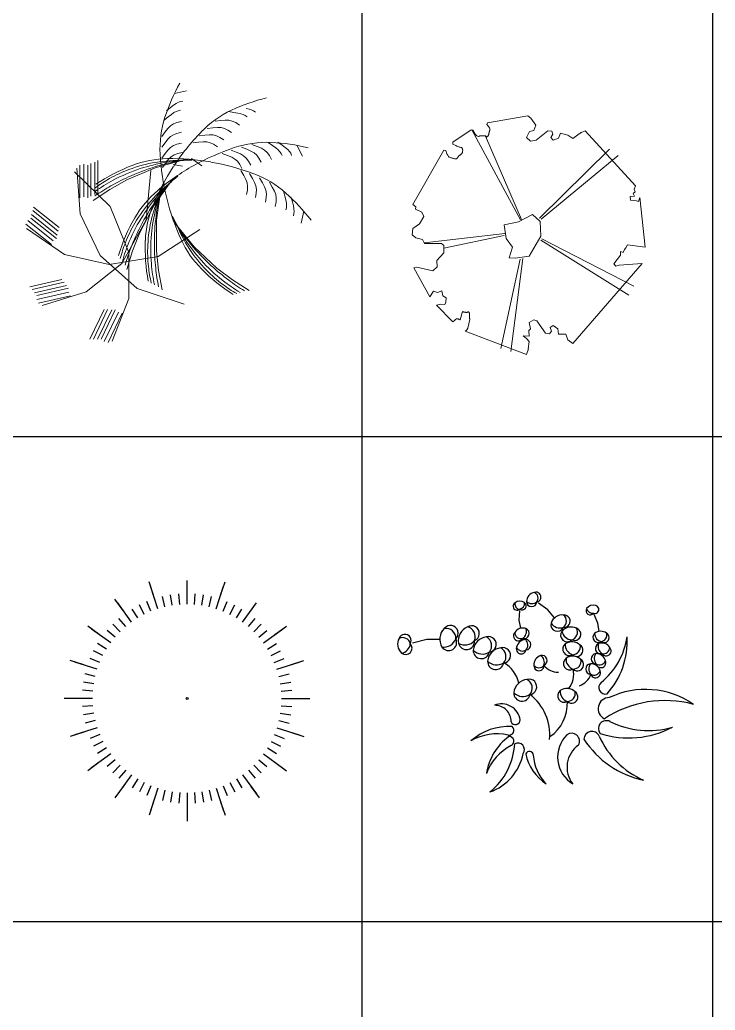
# Model space of a CAD drawing. Header units: inches. Extents: x 7658 to 73799, y 48 to 40262.
# Drawn here: x 36501 to 40653, y 19399 to 25311 of the extents above; entities that cross this region are included whole.
import ezdxf

# ---------------------------------------------------------------- set-up
doc = ezdxf.new("R2010")
doc.units = ezdxf.units.IN
doc.layers.add('www.cad-blocks.net', color=7, linetype='Continuous')

# ---------------------------------------------------------------- blocks, each defined once
blk = doc.blocks.new('A$C516926BB')
for p, q in [((27.1553, 38.5194), (27.1553, 0)), ((29.249, 38.5194), (29.249, 0)), ((0, 22.1292), (62.4121, 22.1292)), ((0, 19.2339), (62.4121, 19.2339))]:
    blk.add_line(p, q)
blk = doc.blocks.new('A$C7B734D17')
at = {"color": 0, "lineweight": 0}
for p, q in [((0.6914, 1.4244), (0.4502, 1.3832)), ((0.7088, 1.4092), (0.6914, 1.4244)), ((0.4502, 1.3832), (0.4473, 1.3718)), ((0.4473, 1.3718), (0.4586, 1.3589)), ((0.7386, 1.3688), (0.7088, 1.4092)), ((0.7271, 1.3366), (0.7386, 1.3688)), ((0.353, 1.3399), (0.2431, 1.2668)), ((0.3622, 1.3376), (0.353, 1.3399)), ((0.6473, 0.8027), (0.3563, 1.3407)), ((0.3773, 1.3152), (0.3622, 1.3376)), ((0.3827, 1.3085), (0.3773, 1.3152)), ((0.3873, 1.3042), (0.3827, 1.3085)), ((0.3912, 1.3018), (0.3873, 1.3042)), ((0.3944, 1.3009), (0.3912, 1.3018)), ((0.3973, 1.3011), (0.3944, 1.3009)), ((0.3999, 1.3019), (0.3973, 1.3011)), ((0.4024, 1.3029), (0.3999, 1.3019)), ((0.4049, 1.3038), (0.4024, 1.3029)), ((0.4074, 1.3044), (0.4049, 1.3038)), ((0.4099, 1.3049), (0.4074, 1.3044)), ((0.4124, 1.3052), (0.4099, 1.3049)), ((0.4148, 1.3054), (0.4124, 1.3052)), ((0.4173, 1.3055), (0.4148, 1.3054)), ((0.4198, 1.3055), (0.4173, 1.3055)), ((0.4222, 1.3056), (0.4198, 1.3055)), ((0.4245, 1.3056), (0.4222, 1.3056)), ((0.4268, 1.3055), (0.4245, 1.3056)), ((0.4291, 1.3055), (0.4268, 1.3055)), ((0.4313, 1.3054), (0.4291, 1.3055)), ((0.4333, 1.3052), (0.4313, 1.3054)), ((0.4353, 1.3049), (0.4333, 1.3052)), ((0.4371, 1.3045), (0.4353, 1.3049)), ((0.4387, 1.3039), (0.4371, 1.3045)), ((0.4403, 1.3032), (0.4387, 1.3039)), ((0.654, 0.8044), (0.4395, 1.3036)), ((0.4417, 1.3024), (0.4403, 1.3032)), ((0.4429, 1.3016), (0.4417, 1.3024)), ((0.4441, 1.3008), (0.4429, 1.3016)), ((0.4453, 1.3001), (0.4441, 1.3008)), ((0.452, 1.3013), (0.4508, 1.3003)), ((0.4531, 1.3025), (0.452, 1.3013)), ((0.4542, 1.3041), (0.4531, 1.3025)), ((0.4552, 1.3058), (0.4542, 1.3041)), ((0.4562, 1.3078), (0.4552, 1.3058)), ((0.457, 1.3099), (0.4562, 1.3078)), ((0.4577, 1.3122), (0.457, 1.3099)), ((0.4584, 1.3147), (0.4577, 1.3122)), ((0.4589, 1.3171), (0.4584, 1.3147)), ((0.4586, 1.3589), (0.4613, 1.3553)), ((0.4594, 1.3196), (0.4589, 1.3171)), ((0.4599, 1.3221), (0.4594, 1.3196)), ((0.4603, 1.3244), (0.4599, 1.3221)), ((0.4607, 1.3266), (0.4603, 1.3244)), ((0.4612, 1.3286), (0.4607, 1.3266)), ((0.4617, 1.3305), (0.4612, 1.3286)), ((0.4613, 1.3553), (0.4631, 1.3521)), ((0.4622, 1.3321), (0.4617, 1.3305)), ((0.4627, 1.3336), (0.4622, 1.3321)), ((0.4632, 1.335), (0.4627, 1.3336)), ((0.4631, 1.3521), (0.4643, 1.3493)), ((0.4637, 1.3363), (0.4632, 1.335)), ((0.4642, 1.3377), (0.4637, 1.3363)), ((0.4646, 1.3392), (0.4642, 1.3377)), ((0.4643, 1.3493), (0.465, 1.3468)), ((0.465, 1.3408), (0.4646, 1.3392)), ((0.465, 1.3468), (0.4653, 1.3445)), ((0.4652, 1.3425), (0.465, 1.3408)), ((0.4653, 1.3445), (0.4652, 1.3425)), ((0.6828, 1.2956), (0.7011, 1.3303)), ((0.7011, 1.3303), (0.7271, 1.3366)), ((0.8105, 1.3337), (0.7403, 1.2782)), ((0.8348, 1.3322), (0.8105, 1.3337)), ((0.8282, 1.2948), (0.8409, 1.3144)), ((0.8409, 1.3144), (0.8348, 1.3322)), ((0.8873, 1.3201), (0.8743, 1.2903)), ((0.9297, 1.3083), (0.8873, 1.3201)), ((0.9601, 1.2889), (0.9297, 1.3083)), ((1.0118, 1.3262), (0.9601, 1.2889)), ((1.0344, 1.3338), (1.0083, 1.3217)), ((1.0083, 1.3217), (1.0118, 1.3262)), ((1.3333, 1.0065), (1.0344, 1.3338)), ((0.2431, 1.2668), (0.2443, 1.255)), ((0.2443, 1.255), (0.261, 1.2465)), ((0.261, 1.2465), (0.2679, 1.2434)), ((0.2679, 1.2434), (0.274, 1.241)), ((0.4464, 1.2996), (0.4453, 1.3001)), ((0.4474, 1.2993), (0.4464, 1.2996)), ((0.4485, 1.2993), (0.4474, 1.2993)), ((0.4497, 1.2996), (0.4485, 1.2993)), ((0.4508, 1.3003), (0.4497, 1.2996)), ((0.7064, 1.2737), (0.6828, 1.2956)), ((0.7403, 1.2782), (0.7064, 1.2737)), ((0.843, 1.2791), (0.8282, 1.2948)), ((0.8743, 1.2903), (0.843, 1.2791)), ((0.1897, 1.2189), (0.0038, 0.8954)), ((0.2013, 1.2164), (0.1897, 1.2189)), ((0.2085, 1.1976), (0.2013, 1.2164)), ((0.2133, 1.1884), (0.2085, 1.1976)), ((0.2179, 1.1818), (0.2133, 1.1884)), ((0.274, 1.241), (0.2794, 1.2392)), ((0.2794, 1.1843), (0.2772, 1.182)), ((0.2794, 1.2392), (0.2842, 1.2377)), ((0.2817, 1.1864), (0.2794, 1.1843)), ((0.2841, 1.1883), (0.2817, 1.1864)), ((0.2865, 1.19), (0.2841, 1.1883)), ((0.2842, 1.2377), (0.2882, 1.2365)), ((0.2889, 1.1915), (0.2865, 1.19)), ((0.2882, 1.2365), (0.2916, 1.2354)), ((0.2912, 1.1931), (0.2889, 1.1915)), ((0.2934, 1.1947), (0.2912, 1.1931)), ((0.2916, 1.2354), (0.2945, 1.2343)), ((0.2954, 1.1965), (0.2934, 1.1947)), ((0.2945, 1.2343), (0.2968, 1.2331)), ((0.2972, 1.1984), (0.2954, 1.1965)), ((0.2968, 1.2331), (0.2986, 1.2316)), ((0.2986, 1.2006), (0.2972, 1.1984)), ((0.2986, 1.2316), (0.2999, 1.23)), ((0.2997, 1.2031), (0.2986, 1.2006)), ((0.3006, 1.2057), (0.2997, 1.2031)), ((0.2999, 1.23), (0.3009, 1.2282)), ((0.3013, 1.2084), (0.3006, 1.2057)), ((0.3009, 1.2282), (0.3015, 1.2262)), ((0.3017, 1.2111), (0.3013, 1.2084)), ((0.3015, 1.2262), (0.3019, 1.224)), ((0.302, 1.2139), (0.3017, 1.2111)), ((0.3019, 1.224), (0.3021, 1.2217)), ((0.3022, 1.2166), (0.302, 1.2139)), ((0.3021, 1.2217), (0.3022, 1.2193)), ((0.3022, 1.2193), (0.3022, 1.2166)), ((0.7609, 0.8127), (1.1795, 1.2258)), ((0.7702, 0.808), (1.2302, 1.1876)), ((0.2225, 1.1774), (0.2179, 1.1818)), ((0.227, 1.1746), (0.2225, 1.1774)), ((0.2314, 1.1731), (0.227, 1.1746)), ((0.2355, 1.1723), (0.2314, 1.1731)), ((0.2395, 1.1717), (0.2355, 1.1723)), ((0.2432, 1.1708), (0.2395, 1.1717)), ((0.2466, 1.1698), (0.2432, 1.1708)), ((0.2499, 1.1687), (0.2466, 1.1698)), ((0.253, 1.1677), (0.2499, 1.1687)), ((0.2558, 1.1669), (0.253, 1.1677)), ((0.2585, 1.1664), (0.2558, 1.1669)), ((0.261, 1.1664), (0.2585, 1.1664)), ((0.2633, 1.1669), (0.261, 1.1664)), ((0.2654, 1.168), (0.2633, 1.1669)), ((0.2675, 1.1696), (0.2654, 1.168)), ((0.2694, 1.1718), (0.2675, 1.1696)), ((0.2713, 1.1742), (0.2694, 1.1718)), ((0.2732, 1.1767), (0.2713, 1.1742)), ((0.2752, 1.1794), (0.2732, 1.1767)), ((0.2772, 1.182), (0.2752, 1.1794)), ((1.3253, 0.9853), (1.3333, 1.0065)), ((1.3195, 0.96), (1.3327, 0.9695)), ((1.3287, 0.9454), (1.3195, 0.96)), ((1.3327, 0.9695), (1.3253, 0.9853)), ((0.0038, 0.8954), (0.0222, 0.8813)), ((1.3028, 0.942), (1.3287, 0.9454)), ((1.3043, 0.9213), (1.3028, 0.942)), ((1.3407, 0.916), (1.3043, 0.9213)), ((1.3526, 0.9133), (1.3407, 0.916)), ((1.3607, 0.9357), (1.3526, 0.9133)), ((1.391, 0.6397), (1.3607, 0.9357)), ((0.0222, 0.8813), (0.0215, 0.8662)), ((0.0215, 0.8662), (0.0592, 0.8492)), ((0.0592, 0.8492), (0.0712, 0.8228)), ((0.7191, 0.8341), (0.6351, 0.7916)), ((0.7652, 0.7925), (0.7191, 0.8341)), ((0.0444, 0.7791), (0.0049, 0.7521)), ((0.0712, 0.8228), (0.0444, 0.7791)), ((0.6351, 0.7916), (0.5506, 0.7741)), ((0.5506, 0.7741), (0.5624, 0.691)), ((0.7697, 0.7049), (0.7652, 0.7925)), ((0.0049, 0.7521), (0, 0.713)), ((0, 0.713), (0.0223, 0.6954)), ((0.5538, 0.7219), (0.0726, 0.6656)), ((0.5501, 0.7096), (0.1899, 0.6349)), ((0.0223, 0.6954), (0.0615, 0.6849)), ((0.0615, 0.6849), (0.0744, 0.6625)), ((0.0744, 0.6625), (0.1765, 0.6612)), ((0.1765, 0.6612), (0.1905, 0.6496)), ((0.5624, 0.691), (0.5998, 0.6391)), ((0.6988, 0.5853), (0.7697, 0.7049)), ((0.7686, 0.6826), (1.2941, 0.3527)), ((0.7753, 0.6889), (1.3236, 0.4071)), ((1.2765, 0.6361), (1.2865, 0.6533)), ((1.2865, 0.6533), (1.391, 0.6397)), ((0.1889, 0.607), (0.1475, 0.5596)), ((0.1905, 0.6496), (0.1889, 0.607)), ((0.5998, 0.6391), (0.5791, 0.5759)), ((1.2048, 0.541), (1.2439, 0.5925)), ((1.2439, 0.5925), (1.2442, 0.6135)), ((1.2442, 0.6135), (1.261, 0.6081)), ((1.261, 0.6081), (1.2682, 0.626)), ((1.2682, 0.626), (1.2765, 0.6361)), ((0.1475, 0.5596), (0.1501, 0.523)), ((0.646, 0.5677), (0.5306, 0.0348)), ((0.5791, 0.5759), (0.6156, 0.5736)), ((0.6617, 0.5728), (0.5901, 0.0177)), ((0.6156, 0.5736), (0.6988, 0.5853)), ((0.9594, 0.0642), (1.3735, 0.5431)), ((1.2164, 0.5263), (1.2048, 0.541)), ((1.2358, 0.5323), (1.2164, 0.5263)), ((1.3735, 0.5431), (1.2358, 0.5323)), ((0.0291, 0.5204), (0.0103, 0.5157)), ((0.0103, 0.5157), (0.1066, 0.3439)), ((0.125, 0.4983), (0.0291, 0.5204)), ((0.1501, 0.523), (0.125, 0.4983)), ((0.1066, 0.3439), (0.1275, 0.378)), ((0.1275, 0.378), (0.1517, 0.3697)), ((0.1517, 0.3697), (0.1775, 0.3795)), ((0.1775, 0.3795), (0.1837, 0.3493)), ((0.1697, 0.3002), (0.146, 0.2936)), ((0.1951, 0.2969), (0.1697, 0.3002)), ((0.1837, 0.3493), (0.2043, 0.3367)), ((0.201, 0.3113), (0.1951, 0.2969)), ((0.2043, 0.3367), (0.201, 0.3113)), ((0.146, 0.2936), (0.2443, 0.1951)), ((0.2867, 0.2058), (0.3007, 0.2553)), ((0.3007, 0.2553), (0.303, 0.2546)), ((0.303, 0.2546), (0.3054, 0.254)), ((0.3054, 0.254), (0.3078, 0.2534)), ((0.3078, 0.2534), (0.3101, 0.2528)), ((0.3101, 0.2528), (0.3125, 0.2523)), ((0.3125, 0.2523), (0.3147, 0.2518)), ((0.3147, 0.2518), (0.3169, 0.2514)), ((0.3169, 0.2514), (0.319, 0.251)), ((0.319, 0.251), (0.3211, 0.2507)), ((0.3211, 0.2507), (0.3231, 0.2506)), ((0.3231, 0.2506), (0.3249, 0.2506)), ((0.3249, 0.2506), (0.3267, 0.2508)), ((0.3267, 0.2508), (0.3283, 0.2511)), ((0.3283, 0.2511), (0.3298, 0.2516)), ((0.3298, 0.2516), (0.3313, 0.2521)), ((0.3313, 0.2521), (0.3326, 0.2526)), ((0.3326, 0.2526), (0.3339, 0.253)), ((0.3339, 0.253), (0.3351, 0.2533)), ((0.3351, 0.2533), (0.3362, 0.2533)), ((0.3362, 0.2533), (0.3373, 0.2531)), ((0.3373, 0.2531), (0.3383, 0.2525)), ((0.3383, 0.2525), (0.3393, 0.2516)), ((0.3393, 0.2516), (0.3402, 0.2504)), ((0.3402, 0.2504), (0.341, 0.2489)), ((0.341, 0.2489), (0.3417, 0.2472)), ((0.3417, 0.2472), (0.3423, 0.2453)), ((0.3423, 0.2453), (0.3428, 0.2431)), ((0.3428, 0.2431), (0.3431, 0.2408)), ((0.3431, 0.2408), (0.3434, 0.2384)), ((0.3434, 0.2384), (0.3434, 0.2359)), ((0.2443, 0.1951), (0.2526, 0.2029)), ((0.2526, 0.2029), (0.2594, 0.2082)), ((0.2594, 0.2082), (0.2648, 0.2115)), ((0.2648, 0.2115), (0.2691, 0.2129)), ((0.2691, 0.2129), (0.2725, 0.213)), ((0.2725, 0.213), (0.2753, 0.2122)), ((0.2753, 0.2122), (0.2776, 0.2109)), ((0.2776, 0.2109), (0.2798, 0.2093)), ((0.2798, 0.2093), (0.282, 0.2079)), ((0.282, 0.2079), (0.2843, 0.2068)), ((0.2843, 0.2068), (0.2867, 0.2058)), ((0.3441, 0.209), (0.3323, 0.1568)), ((0.3432, 0.226), (0.3431, 0.2237)), ((0.3431, 0.2237), (0.3431, 0.2217)), ((0.3431, 0.2217), (0.3432, 0.2198)), ((0.3433, 0.2284), (0.3432, 0.226)), ((0.3432, 0.2198), (0.3433, 0.2181)), ((0.3434, 0.2309), (0.3433, 0.2284)), ((0.3433, 0.2181), (0.3435, 0.2165)), ((0.3434, 0.2359), (0.3434, 0.2334)), ((0.3434, 0.2334), (0.3434, 0.2309)), ((0.3435, 0.2165), (0.3437, 0.2151)), ((0.3437, 0.2151), (0.3439, 0.2136)), ((0.3439, 0.2136), (0.344, 0.2122)), ((0.344, 0.2122), (0.3441, 0.2106)), ((0.3441, 0.2106), (0.3441, 0.209)), ((0.6991, 0.1911), (0.7277, 0.2058)), ((0.7074, 0.1528), (0.6991, 0.1911)), ((0.7277, 0.2058), (0.7447, 0.1998)), ((0.7447, 0.1998), (0.7974, 0.1275)), ((0.3222, 0.1423), (0.3179, 0.1391)), ((0.3179, 0.1391), (0.6839, 0)), ((0.3256, 0.1452), (0.3222, 0.1423)), ((0.3281, 0.1479), (0.3256, 0.1452)), ((0.3299, 0.1504), (0.3281, 0.1479)), ((0.3312, 0.1527), (0.3299, 0.1504)), ((0.3319, 0.1548), (0.3312, 0.1527)), ((0.3323, 0.1568), (0.3319, 0.1548)), ((0.6973, 0.1434), (0.7074, 0.1528)), ((0.6997, 0.1093), (0.6973, 0.1434)), ((0.7974, 0.1275), (0.8212, 0.1224)), ((0.8212, 0.1224), (0.8319, 0.1379)), ((0.8249, 0.1602), (0.8434, 0.1714)), ((0.8319, 0.1379), (0.8249, 0.1602)), ((0.8434, 0.1714), (0.8705, 0.1522)), ((0.8705, 0.1522), (0.8751, 0.12)), ((0.8751, 0.12), (0.9191, 0.12)), ((0.9191, 0.12), (0.9295, 0.0876)), ((0.684, 0.0942), (0.6628, 0.1111)), ((0.6628, 0.1111), (0.6997, 0.1093)), ((0.6992, 0.0775), (0.684, 0.0942)), ((0.6933, 0.0338), (0.6992, 0.0775)), ((0.9295, 0.0876), (0.9594, 0.0642)), ((0.6839, 0), (0.6948, 0.033)), ((0.6948, 0.033), (0.6933, 0.0338))]:
    blk.add_line(p, q, dxfattribs=at)
blk = doc.blocks.new('A$C05A803D6')
for p, q in [((0.5328, 1.3497), (0.5066, 1.4304)), ((0.7331, 1.2969), (0.7331, 1.4378)), ((0.9335, 1.3497), (0.9597, 1.4304)), ((0.5589, 1.2693), (0.5154, 1.4033)), ((0.9073, 1.2693), (0.9509, 1.4033)), ((0.352, 1.2576), (0.3022, 1.3262)), ((0.4018, 1.1892), (0.3189, 1.3032)), ((0.5176, 1.2541), (0.4937, 1.312)), ((0.6012, 1.2812), (0.5866, 1.3422)), ((0.6449, 1.2899), (0.6351, 1.3519)), ((0.6892, 1.2952), (0.6843, 1.3577)), ((0.7771, 1.2952), (0.782, 1.3577)), ((0.8213, 1.2899), (0.8311, 1.3519)), ((0.865, 1.2812), (0.8797, 1.3422)), ((0.9486, 1.2541), (0.9726, 1.312)), ((1.0645, 1.1892), (1.1473, 1.3032)), ((0.4383, 1.2137), (0.4055, 1.2671)), ((0.4772, 1.2354), (0.4487, 1.2913)), ((0.9891, 1.2354), (1.0175, 1.2913)), ((1.0279, 1.2137), (1.0607, 1.2671)), ((0.3672, 1.162), (0.3265, 1.2097)), ((1.099, 1.162), (1.1398, 1.2097)), ((0.2086, 1.1142), (0.14, 1.164)), ((0.277, 1.0645), (0.163, 1.1473)), ((0.3043, 1.099), (0.2565, 1.1398)), ((0.3345, 1.1318), (0.2901, 1.1761)), ((1.1318, 1.1318), (1.1761, 1.1761)), ((1.162, 1.099), (1.2097, 1.1398)), ((1.1892, 1.0645), (1.3032, 1.1473)), ((1.2576, 1.1142), (1.3262, 1.164)), ((0.2308, 0.9891), (0.1749, 1.0175)), ((0.2526, 1.0279), (0.1991, 1.0607)), ((1.2137, 1.0279), (1.2671, 1.0607)), ((1.2354, 0.9891), (1.2913, 1.0175)), ((0.1165, 0.9335), (0.0359, 0.9597)), ((0.197, 0.9073), (0.0629, 0.9509)), ((0.2122, 0.9486), (0.1542, 0.9726)), ((1.2541, 0.9486), (1.312, 0.9726)), ((1.2693, 0.9073), (1.4033, 0.9509)), ((1.3497, 0.9335), (1.4304, 0.9597)), ((0.1763, 0.8213), (0.1143, 0.8311)), ((0.185, 0.865), (0.124, 0.8797)), ((1.2812, 0.865), (1.3422, 0.8797)), ((1.2899, 0.8213), (1.3519, 0.8311)), ((0.1711, 0.7771), (0.1085, 0.782)), ((1.2952, 0.7771), (1.3577, 0.782)), ((0.0848, 0.7331), (0, 0.7331)), ((0.1694, 0.7331), (0.0284, 0.7331)), ((1.2969, 0.7331), (1.4378, 0.7331)), ((1.3814, 0.7331), (1.4662, 0.7331)), ((0.1711, 0.6892), (0.1085, 0.6843)), ((1.2952, 0.6892), (1.3577, 0.6843)), ((0.1763, 0.6449), (0.1143, 0.6351)), ((0.185, 0.6012), (0.124, 0.5866)), ((1.2812, 0.6012), (1.3422, 0.5866)), ((1.2899, 0.6449), (1.3519, 0.6351)), ((0.1165, 0.5328), (0.0359, 0.5066)), ((0.197, 0.5589), (0.0629, 0.5154)), ((1.2693, 0.5589), (1.4033, 0.5154)), ((1.3497, 0.5328), (1.4304, 0.5066)), ((0.2122, 0.5176), (0.1542, 0.4937)), ((0.2308, 0.4772), (0.1749, 0.4487)), ((1.2354, 0.4772), (1.2913, 0.4487)), ((1.2541, 0.5176), (1.312, 0.4937)), ((0.2526, 0.4383), (0.1991, 0.4055)), ((1.2137, 0.4383), (1.2671, 0.4055)), ((0.277, 0.4018), (0.163, 0.3189)), ((0.3043, 0.3672), (0.2565, 0.3265)), ((1.162, 0.3672), (1.2097, 0.3265)), ((1.1892, 0.4018), (1.3032, 0.3189)), ((0.2086, 0.352), (0.14, 0.3022)), ((0.3345, 0.3345), (0.2901, 0.2901)), ((0.3672, 0.3043), (0.3265, 0.2565)), ((1.099, 0.3043), (1.1398, 0.2565)), ((1.1318, 0.3345), (1.1761, 0.2901)), ((1.2576, 0.352), (1.3262, 0.3022)), ((0.4018, 0.277), (0.3189, 0.163)), ((0.4383, 0.2526), (0.4055, 0.1991)), ((1.0279, 0.2526), (1.0607, 0.1991)), ((1.0645, 0.277), (1.1473, 0.163)), ((0.352, 0.2086), (0.3022, 0.14)), ((0.4772, 0.2308), (0.4487, 0.1749)), ((0.5176, 0.2122), (0.4937, 0.1542)), ((0.5589, 0.197), (0.5154, 0.0629)), ((0.6012, 0.185), (0.5866, 0.124)), ((0.865, 0.185), (0.8797, 0.124)), ((0.9073, 0.197), (0.9509, 0.0629)), ((0.9486, 0.2122), (0.9726, 0.1542)), ((0.9891, 0.2308), (1.0175, 0.1749)), ((1.1142, 0.2086), (1.164, 0.14)), ((0.6449, 0.1763), (0.6351, 0.1143)), ((0.6892, 0.1711), (0.6843, 0.1085)), ((0.7331, 0.1694), (0.7331, 0.0284)), ((0.7771, 0.1711), (0.782, 0.1085)), ((0.8213, 0.1763), (0.8311, 0.1143)), ((0.5328, 0.1165), (0.5066, 0.0359)), ((0.7331, 0.0848), (0.7331, 0)), ((0.9335, 0.1165), (0.9597, 0.0359))]:
    blk.add_line(p, q)
blk.add_ellipse((0.7331, 0.7331), major_axis=(-0.00399, 0.00399), ratio=1, start_param=3.926991, end_param=10.210176)
blk = doc.blocks.new('A$C63366EEF')
for p, q in [((0.8977, 1.0861), (0.8403, 1.1273)), ((0.7265, 1.0251), (0.7292, 1.0815)), ((0.9374, 1.0393), (0.8977, 1.0861)), ((0.7361, 0.9769), (0.7265, 1.0251)), ((1.1954, 1.0067), (1.173, 1.0585)), ((1.2034, 0.9582), (1.1954, 1.0067)), ((0.1747, 0.9102), (0.0891, 0.8885)), ((0.2514, 0.9105), (0.1747, 0.9102))]:
    blk.add_line(p, q)
for centre, major_axis, start_param, end_param in [((0.8269, 1.1343), (0.0406, 0.0406), 0.973289, 2.317368), ((0.8263, 1.1629), (0.0209, 0.0209), 4.105057, 7.415986), ((0.8006, 1.156), (-0.0269, 0.0269), 3.304191, 5.075259), ((0.7138, 1.108), (0.0167, 0.0167), 1.339349, 4.650278), ((0.7309, 1.1207), (0.0215, 0.0215), 2.109279, 3.880347), ((0.7314, 1.0934), (0.0325, 0.0325), 0.154782, 1.49886), ((0.7425, 1.1114), (0.0176, 0.0176), 3.373326, 6.373438), ((0.7188, 1.1286), (0.0281, 0.0281), 4.19991, 5.546854), ((0.8006, 1.1373), (0.022, 0.022), 2.381897, 5.382009), ((0.8023, 1.174), (-0.0351, 0.0351), 1.637684, 2.984628), ((1.1499, 1.0818), (0.0176, 0.0176), 1.841615, 4.841727), ((1.1667, 1.0689), (0.0325, 0.0325), 0.433007, 1.777086), ((1.1661, 1.1062), (-0.0281, 0.0281), 1.097403, 2.444346), ((1.178, 1.0888), (0.0167, 0.0167), 3.564775, 6.875704), ((0.9535, 0.9977), (0.0275, 0.0275), 2.090956, 5.091069), ((0.9839, 0.9847), (-0.0507, 0.0507), -0.888447, 0.455631), ((0.9686, 1.041), (0.0439, 0.0439), 2.917541, 4.264484), ((0.9933, 1.0191), (0.0262, 0.0262), 3.814117, 7.125046), ((0.9601, 1.02), (0.0337, 0.0337), 4.584047, 6.355115), ((0.3411, 0.9109), (-0.0634, 0.0634), -0.017914, 1.326164), ((0.3158, 0.9476), (0.0327, 0.0327), 4.68465, 7.995579), ((0.2881, 0.9166), (0.0421, 0.0421), 5.45458, 7.225649), ((0.4517, 0.9024), (-0.0634, 0.0634), -0.381172, 0.962906), ((0.4412, 0.9458), (-0.0327, 0.0327), 2.750596, 6.061525), ((0.4043, 0.9266), (0.0421, 0.0421), 5.091322, 6.862391), ((0.7211, 0.9318), (0.0209, 0.0209), 1.630289, 4.941218), ((0.7474, 0.9207), (-0.0406, 0.0406), -1.125074, 0.219004), ((0.737, 0.9531), (-0.0269, 0.0269), 0.829423, 2.600491), ((0.7196, 0.9582), (-0.0351, 0.0351), 2.920055, 4.266998), ((0.7542, 0.9462), (-0.022, 0.022), 2.09347, 5.093582), ((1.012, 0.9356), (0.0275, 0.0275), 1.727699, 4.727811), ((1.0358, 0.9126), (0.0507, 0.0507), 0.319091, 1.66317), ((1.0415, 0.9707), (0.0439, 0.0439), 2.554283, 3.901226), ((1.0569, 0.9414), (0.0262, 0.0262), 3.450859, 6.761788), ((1.0261, 0.9541), (0.0337, 0.0337), 4.220789, 5.991858), ((1.2128, 0.9016), (0.0406, 0.0406), 0.142067, 1.486145), ((1.2111, 0.9357), (0.0269, 0.0269), 4.043765, 5.814833), ((1.2335, 0.9214), (-0.0209, 0.0209), 1.703038, 5.013967), ((0.0716, 0.8814), (0.0507, 0.0507), 1.843822, 3.1879), ((0.0438, 0.9037), (0.0262, 0.0262), 4.97559, 8.286519), ((0.0297, 0.8736), (-0.0337, 0.0337), 4.174724, 5.945793), ((0.275, 0.9416), (-0.0549, 0.0549), 2.217277, 3.564221), ((0.3041, 0.8923), (0.0343, 0.0343), 2.961489, 5.961601), ((0.4009, 0.9547), (0.0549, 0.0549), 3.424816, 4.771759), ((0.4106, 0.8982), (-0.0343, 0.0343), 1.027435, 4.027547), ((0.5405, 0.8363), (0.0634, 0.0634), 0.902055, 2.246133), ((0.5427, 0.8809), (-0.0327, 0.0327), 2.463027, 5.773956), ((0.5019, 0.8729), (-0.0421, 0.0421), 3.232957, 5.004025), ((0.7668, 0.8523), (0.0406, 0.0406), 0.80898, 2.153058), ((0.7642, 0.8786), (0.022, 0.022), 4.027524, 7.027636), ((0.7275, 0.8776), (0.0351, 0.0351), 4.854109, 6.201052), ((1.0411, 0.8242), (-0.0507, 0.0507), -1.539274, -0.195196), ((1.1973, 0.9231), (-0.022, 0.022), -0.020122, 2.97999), ((1.2255, 0.9465), (0.0351, 0.0351), 2.377259, 3.724202), ((1.2188, 0.8309), (0.0406, 0.0406), 6.061994, 7.406073), ((0.9402, 0.9904), (-0.3076, 0.3076), 3.042516, 3.776068), ((0.899, 0.8997), (-0.3337, 0.3337), 3.196265, 3.980631), ((0.0139, 0.8897), (-0.0439, 0.0439), 2.508218, 3.855161), ((0.0475, 0.8587), (-0.0275, 0.0275), 1.681633, 4.681745), ((0.4999, 0.8439), (0.0343, 0.0343), 2.310662, 5.310775), ((0.5065, 0.9008), (0.0549, 0.0549), 3.137247, 4.48419), ((0.6263, 0.7711), (-0.0634, 0.0634), -0.668741, 0.675337), ((0.6284, 0.8157), (0.0327, 0.0327), 4.033823, 7.344752), ((0.5876, 0.8078), (0.0421, 0.0421), 4.803753, 6.574822), ((0.7382, 0.8534), (-0.0209, 0.0209), 0.422751, 3.733679), ((0.7455, 0.879), (0.0269, 0.0269), 2.763477, 4.534546), ((1.0248, 0.853), (-0.0275, 0.0275), -0.130667, 2.869445), ((1.063, 0.8783), (0.0439, 0.0439), 2.266714, 3.613657), ((1.0694, 0.8459), (-0.0262, 0.0262), 1.592493, 4.903422), ((1.0436, 0.8668), (-0.0337, 0.0337), 2.362424, 4.133492), ((1.2119, 0.8564), (0.022, 0.022), 1.187417, 4.187529), ((1.2466, 0.8683), (0.0351, 0.0351), 2.014001, 3.360944), ((1.2292, 0.8633), (-0.0269, 0.0269), 2.109711, 3.880779), ((1.2451, 0.8419), (0.0209, 0.0209), 2.910577, 6.221506), ((0.5857, 0.7788), (-0.0343, 0.0343), 0.739866, 3.739978), ((0.5923, 0.8357), (0.0549, 0.0549), 3.137247, 4.48419), ((0.5539, 0.6172), (0.1216, 0.1216), 5.685624, 6.588339), ((0.8714, 0.7597), (0.0406, 0.0406), 1.096549, 2.440627), ((0.8614, 0.7842), (-0.022, 0.022), 2.744297, 5.744409), ((0.8266, 0.7727), (-0.0351, 0.0351), 3.570881, 4.917824), ((1.0292, 0.767), (-0.0275, 0.0275), -0.130667, 2.869445), ((1.0674, 0.7922), (0.0439, 0.0439), 2.266714, 3.613657), ((1.0454, 0.7382), (-0.0507, 0.0507), -1.539274, -0.195196), ((1.0479, 0.7807), (0.0337, 0.0337), 3.93322, 5.704289), ((1.0738, 0.7598), (-0.0262, 0.0262), 1.592493, 4.903422), ((1.1867, 0.7945), (-0.022, 0.022), -0.670949, 2.329163), ((1.2233, 0.7961), (-0.0351, 0.0351), 0.155636, 1.502579), ((1.186, 0.768), (0.0406, 0.0406), 5.774425, 7.118504), ((1.2053, 0.7962), (-0.0269, 0.0269), 1.822142, 3.59321), ((1.2144, 0.7712), (0.0209, 0.0209), 2.623008, 5.933937), ((0.8437, 0.7526), (0.0209, 0.0209), 2.281116, 5.592045), ((0.8435, 0.7792), (-0.0269, 0.0269), 1.48025, 3.251318), ((0.9587, 0.8247), (0.0778, 0.0778), 3.037529, 3.940244), ((0.914, 0.7031), (0.0973, 0.0973), 4.815091, 5.717806), ((1.1543, 0.7336), (-0.022, 0.022), -0.670949, 2.329163), ((1.1909, 0.7352), (-0.0351, 0.0351), 0.155636, 1.502579), ((1.1536, 0.7072), (0.0406, 0.0406), 5.774425, 7.118504), ((1.182, 0.7104), (-0.0209, 0.0209), 1.052212, 4.36314), ((1.1728, 0.7353), (0.0269, 0.0269), 3.392938, 5.164007), ((0.7827, 0.5825), (-0.0634, 0.0634), -0.668741, 0.675337), ((0.7848, 0.6271), (0.0327, 0.0327), 4.033823, 7.344752), ((0.744, 0.6192), (-0.0421, 0.0421), 3.232957, 5.004025), ((1.049, 0.7372), (-0.0778, 0.0778), 2.704013, 3.606727), ((1.2409, 0.6233), (0.028, 0.028), 1.47172, 4.168732), ((0.742, 0.5901), (-0.0343, 0.0343), 0.739866, 3.739978), ((0.7487, 0.647), (0.0549, 0.0549), 3.137247, 4.48419), ((0.9944, 0.574), (0.0275, 0.0275), 1.44013, 4.440242), ((1.0326, 0.5993), (0.0439, 0.0439), 2.266714, 3.613657), ((1.0107, 0.5453), (0.0507, 0.0507), 0.031522, 1.375601), ((1.0132, 0.5878), (-0.0337, 0.0337), 2.362424, 4.133492), ((1.0391, 0.5669), (-0.0262, 0.0262), 1.592493, 4.903422), ((1.4803, 0.1092), (0.3554, 0.3554), 0.18094, 1.231211), ((0.6111, 0.3437), (-0.2101, 0.2101), 3.822182, 4.852782), ((0.7761, 0.5271), (-0.1681, 0.1681), 2.951649, 3.982249), ((1.2633, 0.4967), (0.0467, 0.0467), 0.781643, 3.478655), ((1.5959, -0.1127), (0.4652, 0.4652), 0.523861, 1.366583), ((0.6205, 0.4127), (-0.0798, 0.0798), 4.075824, 5.888602), ((0.5808, 0.4203), (0.0684, 0.0684), 5.476022, 7.102461), ((0.7035, 0.43), (0.0202, 0.0202), 2.782144, 5.479157), ((1.2468, 0.3778), (0.0336, 0.0336), 0.326879, 3.023892), ((1.4989, 0.8885), (-0.3691, 0.3691), 1.897676, 2.631228), ((0.6638, 0.0509), (-0.2402, 0.2402), -0.842834, -0.058468), ((0.5943, 0.0334), (-0.2215, 0.2215), -0.996584, -0.263031), ((0.6659, 0.3675), (-0.0202, 0.0202), 2.145009, 4.842021), ((1.1595, 0.3139), (-0.0336, 0.0336), 4.349071, 7.046083), ((1.3794, 0.8885), (0.4004, 0.4004), 3.622221, 4.406588), ((0.8657, 0.0571), (-0.2402, 0.2402), -0.152637, 0.631729), ((0.6658, 0.3026), (-0.0202, 0.0202), 2.835207, 5.532219), ((0.7175, 0.2524), (0.028, 0.028), 4.860767, 7.557779), ((1.1436, 0.2082), (0.133, 0.133), 1.567496, 3.380274), ((1.0385, 0.3028), (-0.0336, 0.0336), 3.41541, 6.112422), ((1.5869, 0.6233), (-0.4004, 0.4004), 1.361227, 2.145593), ((1.6791, 0.5472), (-0.3691, 0.3691), 1.207478, 1.94103), ((0.8233, -0.0007), (-0.2215, 0.2215), -0.306386, 0.427167), ((0.3047, 0.3079), (0.2791, 0.2791), 4.602985, 5.445707), ((0.7866, 0.2183), (-0.0168, 0.0168), 3.980047, 6.677059), ((1.1726, 0.1474), (0.1141, 0.1141), 1.396898, 3.023337), ((0.453, 0.285), (0.2132, 0.2132), 4.260064, 5.310335), ((1.0418, 0.2855), (-0.2002, 0.2002), 0.992203, 1.776569), ((1.071, 0.2334), (0.1846, 0.1846), 2.409251, 3.142803)]:
    blk.add_ellipse(centre, major_axis=major_axis, ratio=1, start_param=start_param, end_param=end_param)
blk = doc.blocks.new('A$C7A7172E3')
at = {"color": 0, "lineweight": 0}
for p, q in [((0.8864, 1.4876), (0.9583, 1.5032)), ((0.8818, 1.4178), (0.8972, 1.4285)), ((0.8972, 1.4285), (0.9104, 1.4356)), ((0.9104, 1.4356), (0.9229, 1.44)), ((0.9229, 1.44), (0.9363, 1.4422)), ((0.8381, 1.3831), (0.8627, 1.4029)), ((0.8381, 1.3831), (0.8381, 1.3831)), ((0.8488, 1.3475), (0.868, 1.3624)), ((0.8627, 1.4029), (0.8818, 1.4178)), ((0.868, 1.3624), (0.8833, 1.3731)), ((0.8833, 1.3731), (0.8965, 1.3802)), ((0.8965, 1.3802), (0.909, 1.3846)), ((0.909, 1.3846), (0.9224, 1.3868)), ((1.2098, 1.379), (1.241, 1.3745)), ((1.2098, 1.379), (1.2098, 1.379)), ((1.241, 1.3745), (1.265, 1.3707)), ((1.265, 1.3707), (1.2833, 1.3667)), ((1.2833, 1.3667), (1.2975, 1.3619)), ((1.2975, 1.3619), (1.3092, 1.3557)), ((1.315, 1.3983), (1.3333, 1.3943)), ((1.3333, 1.3943), (1.3475, 1.3896)), ((1.3475, 1.3896), (1.3592, 1.3834)), ((1.3592, 1.3834), (1.37, 1.3751)), ((0.8243, 1.3277), (0.8488, 1.3475)), ((0.8243, 1.3277), (0.8243, 1.3277)), ((0.8631, 1.2945), (0.8803, 1.3057)), ((0.8803, 1.3057), (0.9012, 1.3139)), ((0.9012, 1.3139), (0.928, 1.3203)), ((1.1294, 1.323), (1.1632, 1.327)), ((1.1294, 1.323), (1.1294, 1.323)), ((1.1632, 1.327), (1.1899, 1.329)), ((1.1899, 1.329), (1.212, 1.3279)), ((1.212, 1.3279), (1.2319, 1.323)), ((1.2319, 1.323), (1.2522, 1.3133)), ((1.2522, 1.3133), (1.2752, 1.298)), ((1.3092, 1.3557), (1.32, 1.3474)), ((0.8104, 1.2307), (0.8305, 1.2581)), ((0.8305, 1.2581), (0.8473, 1.279)), ((0.8473, 1.279), (0.8631, 1.2945)), ((0.8803, 1.2411), (0.9012, 1.2493)), ((0.9012, 1.2493), (0.928, 1.2556)), ((1.082, 1.2789), (1.1159, 1.2829)), ((1.082, 1.2789), (1.082, 1.2789)), ((1.1159, 1.2829), (1.1426, 1.2849)), ((1.1426, 1.2849), (1.1647, 1.2838)), ((1.1647, 1.2838), (1.1846, 1.2789)), ((1.1846, 1.2789), (1.2049, 1.2693)), ((1.2049, 1.2693), (1.2278, 1.2539)), ((0.8104, 1.2307), (0.8104, 1.2307)), ((0.8104, 1.166), (0.8305, 1.1935)), ((0.8305, 1.1935), (0.8473, 1.2144)), ((0.8473, 1.2144), (0.8631, 1.2298)), ((0.8631, 1.2298), (0.8803, 1.2411)), ((0.8803, 1.1764), (0.9012, 1.1846)), ((0.9012, 1.1846), (0.928, 1.191)), ((0.9973, 1.1937), (1.0311, 1.1977)), ((0.9973, 1.1937), (0.9973, 1.1937)), ((1.0311, 1.1977), (1.0579, 1.1996)), ((1.0347, 1.2348), (1.0685, 1.2389)), ((1.0347, 1.2348), (1.0347, 1.2348)), ((1.0579, 1.1996), (1.08, 1.1986)), ((1.0685, 1.2389), (1.0953, 1.2408)), ((1.08, 1.1986), (1.0999, 1.1937)), ((1.0953, 1.2408), (1.1174, 1.2398)), ((1.0999, 1.1937), (1.1201, 1.184)), ((1.1174, 1.2398), (1.1373, 1.2348)), ((1.1201, 1.184), (1.1431, 1.1687)), ((1.1373, 1.2348), (1.1575, 1.2252)), ((1.1575, 1.2252), (1.1805, 1.2099)), ((1.3489, 1.1833), (1.3807, 1.1712)), ((1.3489, 1.1833), (1.3489, 1.1833)), ((1.4461, 1.1956), (1.4717, 1.1772)), ((1.4461, 1.1956), (1.4461, 1.1956)), ((1.5032, 1.197), (1.5289, 1.1786)), ((1.5032, 1.197), (1.5032, 1.197)), ((0.8104, 1.166), (0.8104, 1.166)), ((0.8104, 1.1013), (0.8305, 1.1288)), ((0.8305, 1.1288), (0.8473, 1.1497)), ((0.8473, 1.1497), (0.8631, 1.1651)), ((0.8631, 1.1651), (0.8803, 1.1764)), ((0.8849, 1.121), (0.9058, 1.1292)), ((0.9058, 1.1292), (0.9327, 1.1355)), ((1.172, 1.1298), (1.2038, 1.1177)), ((1.172, 1.1298), (1.172, 1.1298)), ((1.2242, 1.1489), (1.256, 1.1368)), ((1.2242, 1.1489), (1.2242, 1.1489)), ((1.256, 1.1368), (1.2806, 1.1262)), ((1.2806, 1.1262), (1.2997, 1.115)), ((1.2866, 1.1661), (1.3184, 1.154)), ((1.2866, 1.1661), (1.2866, 1.1661)), ((1.3184, 1.154), (1.343, 1.1433)), ((1.343, 1.1433), (1.3621, 1.1322)), ((1.3621, 1.1322), (1.3775, 1.1186)), ((1.3807, 1.1712), (1.4053, 1.1605)), ((1.4053, 1.1605), (1.4244, 1.1494)), ((1.4244, 1.1494), (1.4398, 1.1358)), ((1.4398, 1.1358), (1.4533, 1.1178)), ((1.4717, 1.1772), (1.4912, 1.1627)), ((1.4912, 1.1627), (1.5056, 1.1507)), ((1.5056, 1.1507), (1.5159, 1.1399)), ((1.5159, 1.1399), (1.5235, 1.129)), ((1.5235, 1.129), (1.5292, 1.1167)), ((1.5289, 1.1786), (1.5483, 1.1641)), ((1.5483, 1.1641), (1.5627, 1.1521)), ((1.5627, 1.1521), (1.5731, 1.1413)), ((1.5731, 1.1413), (1.5806, 1.1304)), ((1.5806, 1.1304), (1.5863, 1.118)), ((1.6168, 1.1782), (1.6509, 1.113)), ((0.3454, 1.0644), (0.3454, 0.8694)), ((0.3872, 1.069), (0.3872, 0.874)), ((0.4104, 1.0783), (0.4104, 0.8833)), ((0.429, 1.0876), (0.429, 0.8926)), ((0.9486, 1.0934), (0.7718, 1.0444)), ((0.8104, 1.1013), (0.8104, 1.1013)), ((0.815, 1.0459), (0.8351, 1.0734)), ((0.8351, 1.0734), (0.8519, 1.0943)), ((0.8519, 1.0943), (0.8677, 1.1097)), ((0.8677, 1.1097), (0.8849, 1.121)), ((0.9886, 1.0984), (1.0491, 1.0564)), ((1.2038, 1.1177), (1.2284, 1.107)), ((1.2284, 1.107), (1.2475, 1.0959)), ((1.2475, 1.0959), (1.2629, 1.0823)), ((1.2629, 1.0823), (1.2764, 1.0643)), ((1.2764, 1.0643), (1.2896, 1.0401)), ((1.2997, 1.115), (1.3151, 1.1014)), ((1.3151, 1.1014), (1.3286, 1.0835)), ((1.3286, 1.0835), (1.3419, 1.0593)), ((1.3775, 1.1186), (1.3909, 1.1007)), ((1.3909, 1.1007), (1.4042, 1.0765)), ((1.4533, 1.1178), (1.4666, 1.0936)), ((0.2897, 1.019), (0.5019, 0.8118)), ((0.3239, 0.7679), (0.3036, 1.0412)), ((0.3221, 1.0597), (0.3221, 0.8647)), ((0.3686, 1.0597), (0.3686, 0.8647)), ((0.7718, 1.0444), (0.6029, 0.9726)), ((0.7465, 1.0276), (0.7168, 0.7325)), ((0.815, 1.0459), (0.815, 1.0459)), ((0.8793, 1.0624), (0.8793, 1.0624)), ((0.8793, 1.0624), (0.9105, 1.058)), ((0.9105, 1.058), (0.9344, 1.0541)), ((1.2828, 1.0273), (1.2999, 0.9979)), ((1.2828, 1.0273), (1.2828, 1.0273)), ((1.3354, 1.0093), (1.3525, 0.9798)), ((1.3354, 1.0093), (1.3354, 1.0093)), ((0.6029, 0.9726), (0.4999, 0.915)), ((0.871, 0.9702), (0.7646, 0.8206)), ((1.2999, 0.9979), (1.3123, 0.9741)), ((1.3123, 0.9741), (1.3201, 0.9534)), ((1.3201, 0.9534), (1.3234, 0.9331)), ((1.3525, 0.9798), (1.3649, 0.956)), ((1.3649, 0.956), (1.3727, 0.9353)), ((1.3947, 0.9833), (1.4117, 0.9538)), ((1.3947, 0.9833), (1.3947, 0.9833)), ((1.4117, 0.9538), (1.4241, 0.93)), ((1.4539, 0.9572), (1.4709, 0.9278)), ((1.4539, 0.9572), (1.4539, 0.9572)), ((0.4999, 0.915), (0.4022, 0.8488)), ((0.8043, 0.9129), (0.7793, 0.7311)), ((1.3226, 0.9107), (1.3176, 0.8836)), ((1.3234, 0.9331), (1.3226, 0.9107)), ((1.3752, 0.8927), (1.3702, 0.8655)), ((1.3727, 0.9353), (1.3761, 0.9151)), ((1.3761, 0.9151), (1.3752, 0.8927)), ((1.4241, 0.93), (1.4319, 0.9093)), ((1.4319, 0.9093), (1.4353, 0.8891)), ((1.4353, 0.8891), (1.4344, 0.8667)), ((1.4709, 0.9278), (1.4833, 0.904)), ((1.4833, 0.904), (1.4911, 0.8833)), ((1.5371, 0.9055), (1.5454, 0.8751)), ((1.5371, 0.9055), (1.5371, 0.9055)), ((1.4344, 0.8667), (1.4294, 0.8395)), ((1.4936, 0.8406), (1.4886, 0.8135)), ((1.4911, 0.8833), (1.4945, 0.863)), ((1.4945, 0.863), (1.4936, 0.8406)), ((1.5454, 0.8751), (1.5513, 0.8516)), ((1.5513, 0.8516), (1.5549, 0.8332)), ((1.5549, 0.8332), (1.5562, 0.8183)), ((1.5823, 0.8705), (1.5906, 0.8401)), ((1.5823, 0.8705), (1.5823, 0.8705)), ((1.5906, 0.8401), (1.5965, 0.8166)), ((0.0405, 0.7878), (0.193, 0.6663)), ((0.0449, 0.8082), (0.1973, 0.6866)), ((0.5019, 0.8118), (0.6149, 0.5377)), ((0.7646, 0.8206), (0.6789, 0.6584)), ((1.5551, 0.8051), (1.5517, 0.7919)), ((1.5562, 0.8183), (1.5551, 0.8051)), ((1.5965, 0.8166), (1.6001, 0.7982)), ((1.6003, 0.7701), (1.5969, 0.7569)), ((1.6001, 0.7982), (1.6013, 0.7833)), ((1.6013, 0.7833), (1.6003, 0.7701)), ((1.6585, 0.7844), (1.6439, 0.7122)), ((0.0109, 0.7283), (0.1633, 0.6067)), ((0.029, 0.7436), (0.1814, 0.622)), ((0.0333, 0.7639), (0.1858, 0.6423)), ((0.4429, 0.5211), (0.3239, 0.7679)), ((0.7168, 0.7325), (0.573, 0.4733)), ((0.7793, 0.7311), (0.7784, 0.5476)), ((0.889, 0.7133), (1.0049, 0.5711)), ((0, 0.7073), (0.1525, 0.5857)), ((0.2293, 0.5267), (0.0029, 0.6811)), ((0.6789, 0.6584), (0.6354, 0.5487)), ((1.038, 0.6758), (0.7888, 0.5151)), ((0.6354, 0.5487), (0.6013, 0.4357)), ((0.6149, 0.5377), (0.6151, 0.2637)), ((0.7784, 0.5476), (0.7906, 0.4302)), ((1.0049, 0.5711), (1.1386, 0.4454)), ((0.4964, 0.4659), (0.2293, 0.5267)), ((0.573, 0.4733), (0.3588, 0.3023)), ((0.6637, 0.3232), (0.4429, 0.5211)), ((0.7888, 0.5151), (0.4964, 0.4659)), ((0.7906, 0.4302), (0.8127, 0.3143)), ((1.1386, 0.4454), (1.2328, 0.3743)), ((0.0238, 0.3336), (0.2139, 0.377)), ((0.037, 0.3176), (0.2271, 0.361)), ((1.2328, 0.3743), (1.3327, 0.3114)), ((0.0512, 0.297), (0.2413, 0.3404)), ((0.0644, 0.2809), (0.2545, 0.3243)), ((0.065, 0.2572), (0.2552, 0.3006)), ((0.3588, 0.3023), (0.097, 0.2216)), ((0.9447, 0.2286), (0.6637, 0.3232)), ((0.0747, 0.2356), (0.2649, 0.279)), ((0.6151, 0.2637), (0.5149, 0.0087)), ((0.3817, 0.0213), (0.4663, 0.197)), ((0.4025, 0.0216), (0.4871, 0.1973)), ((0.4274, 0.0199), (0.512, 0.1956)), ((0.4482, 0.0202), (0.5328, 0.1959)), ((0.4671, 0.0059), (0.5517, 0.1816)), ((0.4901, 0), (0.5747, 0.1757))]:
    blk.add_line(p, q, dxfattribs=at)
for centre, major_axis, start_param, end_param in [((1.8688, 1.0125), (-0.7716, 0.7716), 0.271312, 0.474817), ((1.6911, 0.3999), (-0.7716, 0.7716), -0.549582, -0.346076), ((1.4892, 0.8295), (-0.436, 0.436), -0.346076, 0.018361), ((1.4168, 1.1576), (0.436, 0.436), 2.045614, 2.41005), ((2.0679, 0.2716), (1.0043, 1.0043), 1.589157, 1.776152), ((1.4394, 0.5792), (-0.436, 0.436), -0.827354, -0.462917), ((1.4195, 0.1049), (-0.7716, 0.7716), -1.03086, -0.827354), ((2.2194, 1.2009), (-1.0043, 1.0043), 0.839254, 1.026248), ((1.6942, -0.1831), (1.0043, 1.0043), 1.107879, 1.294873), ((0.9106, 0.2496), (-0.5923, 0.5923), -0.622653, -0.42401), ((0.8557, 0.4795), (-0.4378, 0.4378), -0.767989, -0.420224), ((0.9987, 0.0771), (0.7158, 0.7158), 0.947526, 1.103232), ((0.9106, 0.2496), (0.5923, 0.5923), 0.7495, 0.948143), ((1.1594, -0.2105), (-0.9325, 0.9325), -0.640707, -0.505936), ((0.9987, 0.0771), (-0.7158, 0.7158), -0.778976, -0.62327), ((0.8687, -0.27), (0.9679, 0.9679), 0.612314, 0.802807), ((0.8599, -0.3208), (-1.0043, 1.0043), -1.145477, -0.958482), ((1.0253, 0.0358), (0.7737, 0.7737), 1.150572, 1.374547), ((0.9106, 0.2496), (-0.5923, 0.5923), -0.42401, -0.271718), ((0.9987, 0.0771), (-0.7158, 0.7158), -0.467564, -0.292708), ((1.1594, -0.2105), (-0.9325, 0.9325), -0.505936, -0.371166), ((2.0248, 0.2999), (0.9679, 0.9679), 1.776152, 1.966645), ((1.669, -0.1382), (0.9679, 0.9679), 1.294873, 1.485367), ((1.1431, 0.4314), (0.436, 0.436), 0.060883, 0.42532), ((0.9987, 0.0771), (0.7158, 0.7158), 1.278088, 1.402837), ((0.9106, 0.2496), (-0.5923, 0.5923), -0.271718, -0.151971), ((1.1594, -0.2105), (0.9325, 0.9325), 1.19963, 1.302491), ((1.3737, 0.2915), (0.5923, 0.5923), 1.43206, 1.630703), ((1.857, 0.0914), (0.9325, 0.9325), 1.612649, 1.747419), ((1.7575, 0.5567), (0.7158, 0.7158), 1.955658, 2.111364), ((1.5509, 0.2132), (-0.7158, 0.7158), -0.096416, 0.059289), ((1.1594, -0.2105), (-0.9325, 0.9325), -0.268305, -0.182108), ((1.1861, 0.4352), (0.4378, 0.4378), 1.485367, 1.833132), ((1.5642, 0.544), (-0.5923, 0.5923), 0.342541, 0.541184), ((2.0852, 0.5903), (-0.9325, 0.9325), 0.523131, 0.657901), ((0.8285, 0.076), (0.7716, 0.7716), 6.140562, 6.344068), ((1.3737, 0.2915), (0.5923, 0.5923), 1.630703, 1.829346), ((1.857, 0.0914), (-0.9325, 0.9325), 0.176623, 0.311393), ((1.5509, 0.2132), (0.7158, 0.7158), 1.630086, 1.785791), ((2.1694, 1.1886), (-0.9679, 0.9679), 1.026248, 1.216741), ((1.3313, 0.5846), (-0.4378, 0.4378), 0.395848, 0.743613), ((1.7575, 0.5567), (0.7158, 0.7158), 2.111364, 2.267069), ((1.5976, 0.1979), (-0.7737, 0.7737), 0.262335, 0.48631), ((1.3737, 0.2915), (-0.5923, 0.5923), 0.258549, 0.410842), ((1.5509, 0.2132), (0.7158, 0.7158), 1.785791, 1.960647), ((1.5642, 0.544), (0.5923, 0.5923), 2.111981, 2.310624), ((2.0852, 0.5903), (0.9325, 0.9325), 2.228697, 2.363467), ((1.7993, 1.168), (0.7158, 0.7158), 2.776551, 2.932257), ((1.998, 1.4307), (-0.9325, 0.9325), 1.344024, 1.478794), ((1.857, 0.0914), (0.9325, 0.9325), 1.882189, 1.98505), ((1.6768, 1.0179), (0.5923, 0.5923), 2.734231, 2.932874), ((1.3737, 0.2915), (0.5923, 0.5923), 1.981638, 2.101384), ((1.5509, 0.2132), (0.7158, 0.7158), 1.960647, 2.085396), ((1.8059, 0.5647), (-0.7737, 0.7737), 0.743613, 0.967588), ((1.7575, 0.5567), (0.7158, 0.7158), 2.267069, 2.441925), ((1.4884, 0.8752), (-0.4378, 0.4378), 1.216741, 1.564506), ((1.7993, 1.168), (-0.7158, 0.7158), 1.36146, 1.517166), ((1.857, 0.0914), (0.9325, 0.9325), 1.98505, 2.071247), ((1.5642, 0.544), (0.5923, 0.5923), 2.310624, 2.462916), ((2.0852, 0.5903), (-0.9325, 0.9325), 0.792671, 0.895532), ((1.6768, 1.0179), (-0.5923, 0.5923), 1.362077, 1.56072), ((1.998, 1.4307), (-0.9325, 0.9325), 1.478794, 1.613564), ((1.7993, 1.168), (0.7158, 0.7158), 3.087962, 3.262818), ((1.5642, 0.544), (0.5923, 0.5923), 2.462916, 2.582662), ((1.7575, 0.5567), (0.7158, 0.7158), 2.441925, 2.566674), ((2.0852, 0.5903), (-0.9325, 0.9325), 0.895532, 0.981729), ((1.8264, 1.2089), (0.7737, 0.7737), 3.135303, 3.359278), ((1.6768, 1.0179), (-0.5923, 0.5923), 1.56072, 1.713013), ((1.998, 1.4307), (-0.9325, 0.9325), 1.613564, 1.716425), ((1.7993, 1.168), (0.7158, 0.7158), 3.262818, 3.387567), ((1.998, 1.4307), (-0.9325, 0.9325), 1.716425, 1.802622), ((1.6768, 1.0179), (-0.5923, 0.5923), 1.713013, 1.832759)]:
    blk.add_ellipse(centre, major_axis=major_axis, ratio=1, start_param=start_param, end_param=end_param, dxfattribs=at)

msp = doc.modelspace()

# ---------------------------------------------------------------- block references
at = {"xscale": 1000, "yscale": 1000, "zscale": 1000}
for name, p in [('A$C7A7172E3', (36537.4, 23384)), ('A$C7B734D17', (38842.6, 23313.9)), ('A$C05A803D6', (36766.2, 20526.4)), ('A$C63366EEF', (38756.4, 20701.8))]:
    msp.add_blockref(name, p, dxfattribs=at)
at = {"layer": 'www.cad-blocks.net', "color": 155, "true_color": 0x546d8e, "xscale": 1000, "yscale": 1000, "zscale": 1000}
msp.add_blockref('A$C516926BB', (11386.7, 694.4), dxfattribs=at)

doc.saveas('drawing.dxf')
